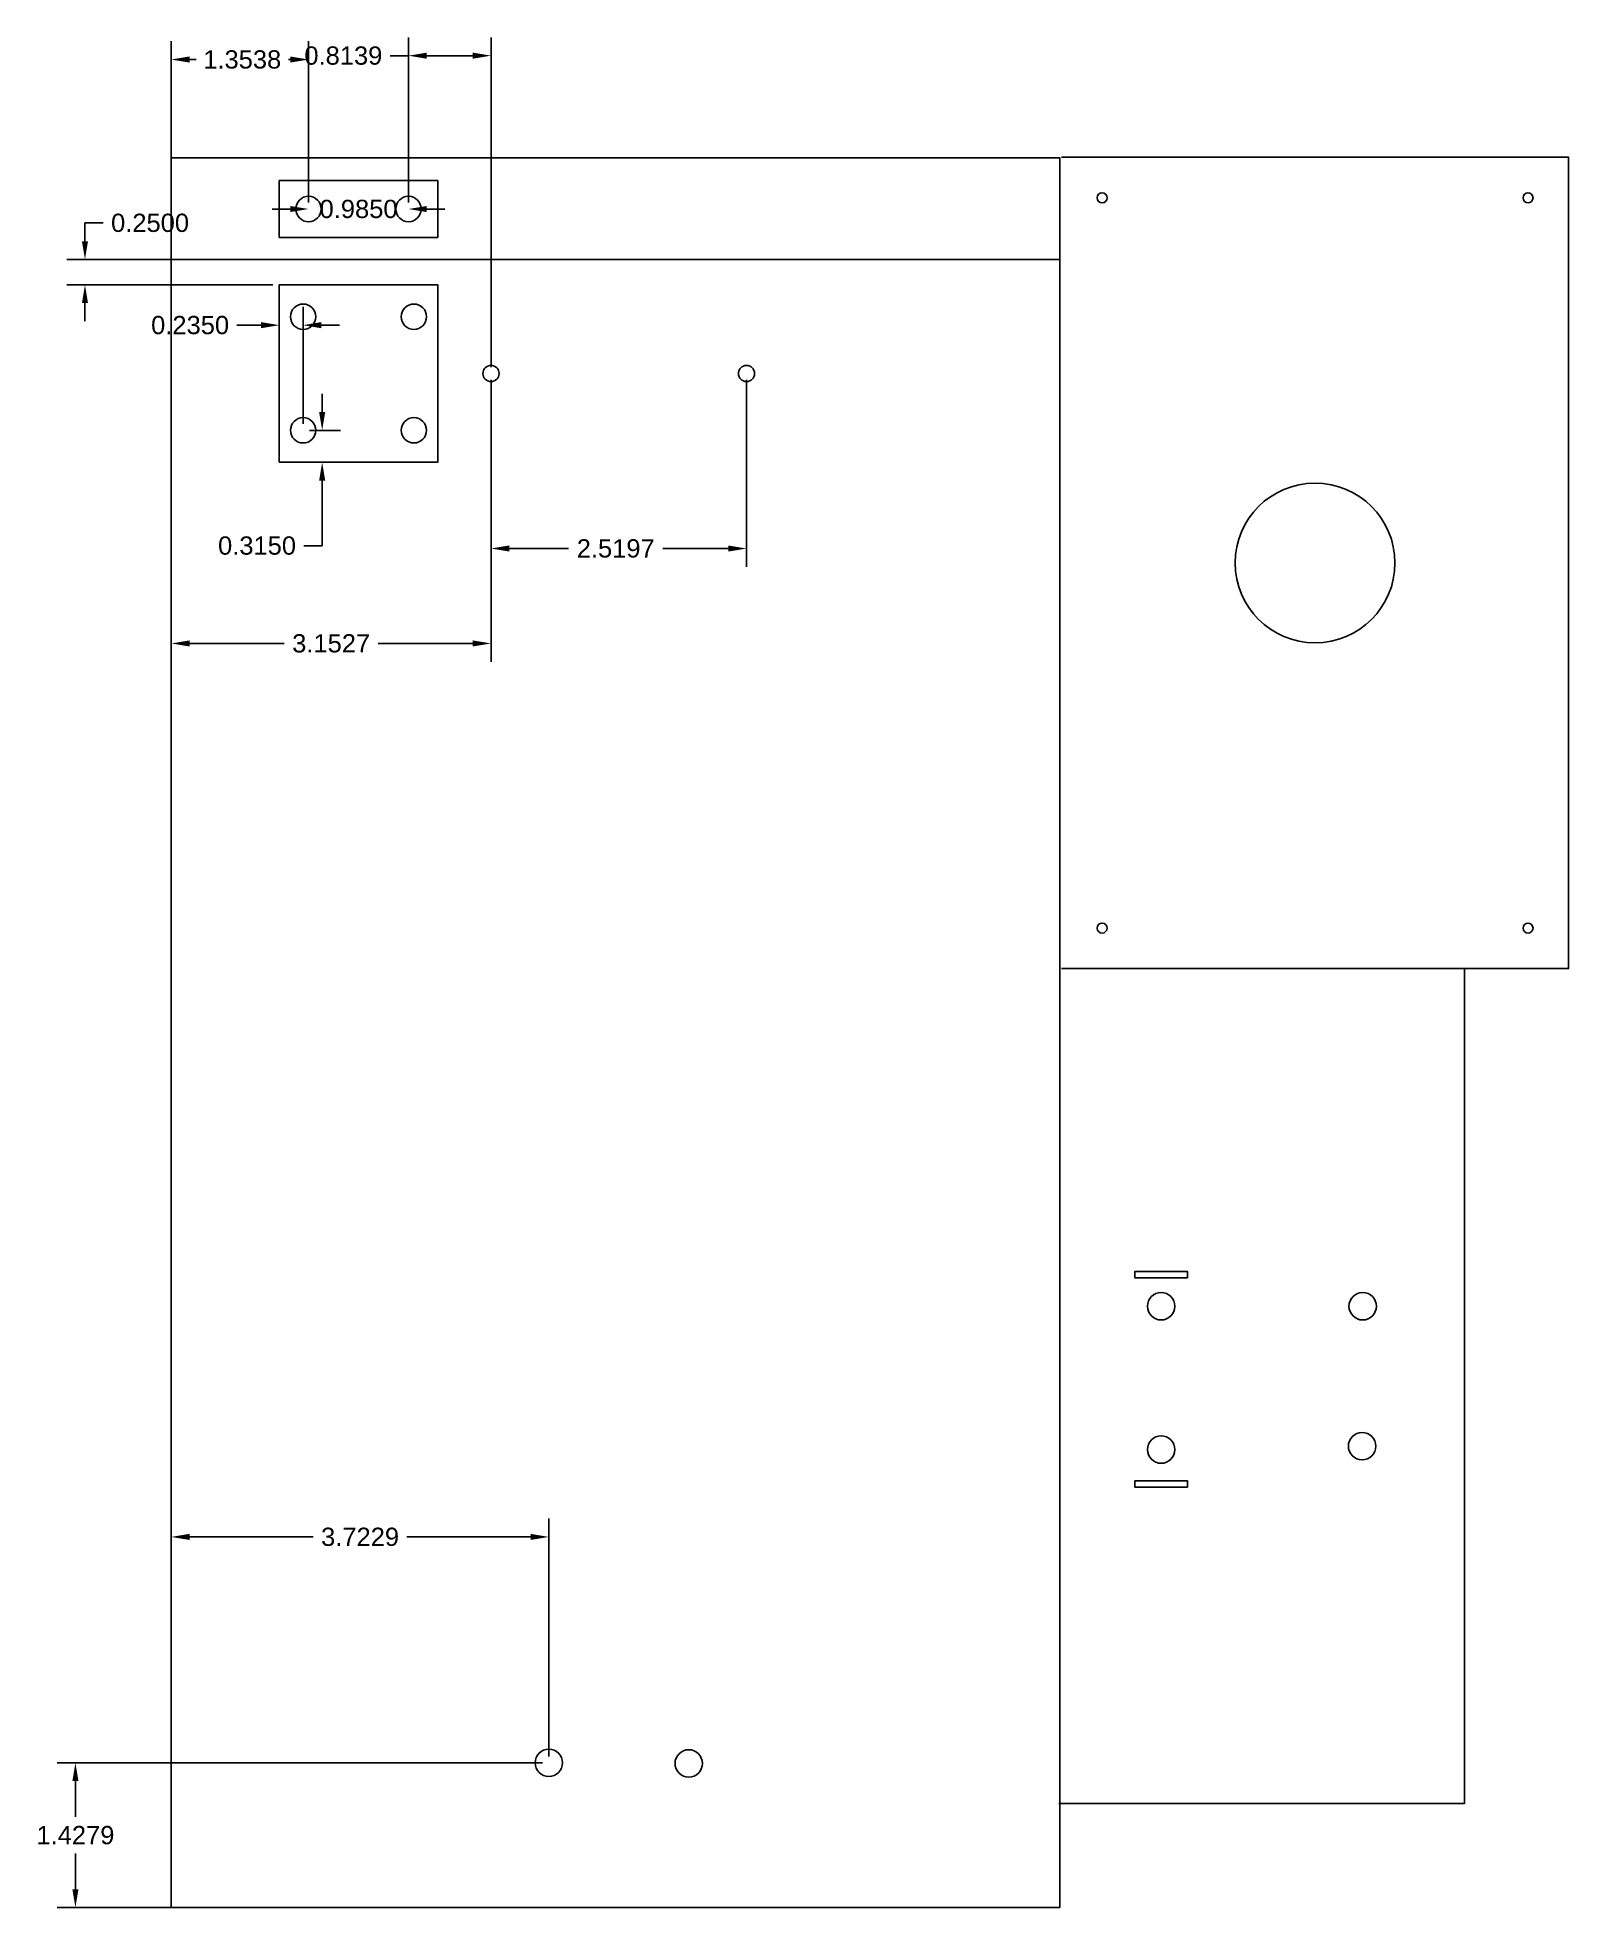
# Model space of a CAD drawing. Header units: inches. Extents: x 7.6 to 22.7, y 7.8 to 26.2.
import ezdxf

# ---------------------------------------------------------------- set-up
doc = ezdxf.new("R2010")
doc.units = ezdxf.units.IN
doc.header["$MEASUREMENT"] = 0
doc.layers.get('0').update_dxf_attribs({"color": 1})
doc.layers.add('dimensions', color=4, linetype='Continuous')
doc.styles.get("Standard").update_dxf_attribs({"font": 'Arial Regular.ttf'})
doc.dimstyles.get("Standard").update_dxf_attribs({"dimtxt": 0.18, "dimasz": 0.18, "dimexe": 0.18, "dimexo": 0.0625, "dimgap": 0.09, "dimtad": 0, "dimtih": 1, "dimtoh": 1, "dimdec": 4, "dimzin": 0, "dimdsep": 46, "dimtxsty": 'Standard', "dimcen": 0.09, "dimadec": 0, "dimazin": 0, "dimtfac": 1, "dimtdec": 4, "dimtofl": 0, "dimtmove": 0, "dimatfit": 3, "dimfxl": 1, "dimtolj": 1, "dimtzin": 0, "dimarcsym": 0})

# ---------------------------------------------------------------- blocks, each defined once
blk = doc.blocks.new('*D4')
at = {"layer": 'Defpoints', "color": 0, "transparency": 16777216}
for p in [(12.68, 9.234), (8.012, 7.806), (13.626, 7.806)]:
    blk.add_point(p, dxfattribs=at)
at = {"layer": 'dimensions', "color": 0, "lineweight": -2, "transparency": 16777216}
for p, q in [((12.618, 9.234), (7.832, 9.234)), ((8.012, 9.054), (8.012, 8.702)), ((8.012, 7.986), (8.012, 8.339)), ((13.563, 7.806), (7.832, 7.806))]:
    blk.add_line(p, q, dxfattribs=at)
at = {"layer": 'dimensions', "color": 0, "transparency": 16777216}
for points in [[(7.982, 9.054), (8.042, 9.054), (8.012, 9.234)], [(7.982, 7.986), (8.042, 7.986), (8.012, 7.806)]]:
    blk.add_solid(points, dxfattribs=at)
at = {"layer": 'dimensions', "color": 0, "transparency": 16777216, "insert": (8.012, 8.52), "char_height": 0.18, "attachment_point": 5}
blk.add_mtext('\\A1;1.4279', dxfattribs=at)
blk = doc.blocks.new('*D6')
at = {"layer": 'Defpoints', "color": 0, "transparency": 16777216}
for p in [(8.957, 11.461), (8.957, 9.234), (12.68, 9.234)]:
    blk.add_point(p, dxfattribs=at)
at = {"layer": 'dimensions', "color": 0, "lineweight": -2, "transparency": 16777216}
for p, q in [((8.957, 9.297), (8.957, 11.641)), ((12.68, 9.297), (12.68, 11.641)), ((9.137, 11.461), (10.357, 11.461)), ((12.5, 11.461), (11.281, 11.461))]:
    blk.add_line(p, q, dxfattribs=at)
at = {"layer": 'dimensions', "color": 0, "transparency": 16777216}
for points in [[(9.137, 11.491), (9.137, 11.431), (8.957, 11.461)], [(12.5, 11.491), (12.5, 11.431), (12.68, 11.461)]]:
    blk.add_solid(points, dxfattribs=at)
at = {"layer": 'dimensions', "color": 0, "transparency": 16777216, "insert": (10.819, 11.461), "char_height": 0.18, "attachment_point": 5}
blk.add_mtext('\\A1;3.7229', dxfattribs=at)
blk = doc.blocks.new('*D10')
at = {"layer": 'Defpoints', "color": 0, "transparency": 16777216}
for p in [(10.022, 23.408), (10.257, 22.371), (10.022, 22.056)]:
    blk.add_point(p, dxfattribs=at)
at = {"layer": 'dimensions', "color": 0, "lineweight": -2, "transparency": 16777216}
for p, q in [((10.022, 22.119), (10.022, 23.588)), ((10.257, 22.434), (10.257, 23.588)), ((9.842, 23.408), (9.605, 23.408)), ((10.437, 23.408), (10.617, 23.408))]:
    blk.add_line(p, q, dxfattribs=at)
at = {"layer": 'dimensions', "color": 0, "transparency": 16777216}
for points in [[(9.842, 23.438), (9.842, 23.378), (10.022, 23.408)], [(10.437, 23.438), (10.437, 23.378), (10.257, 23.408)]]:
    blk.add_solid(points, dxfattribs=at)
at = {"layer": 'dimensions', "color": 0, "transparency": 16777216, "insert": (9.143, 23.408), "char_height": 0.18, "attachment_point": 5}
blk.add_mtext('\\A1;0.2350', dxfattribs=at)
blk = doc.blocks.new('*D11')
at = {"layer": 'Defpoints', "color": 0, "transparency": 16777216}
for p in [(10.257, 22.371), (10.445, 22.056), (10.589, 22.056)]:
    blk.add_point(p, dxfattribs=at)
at = {"layer": 'dimensions', "color": 0, "lineweight": -2, "transparency": 16777216}
for p, q in [((10.445, 22.551), (10.445, 22.731)), ((10.32, 22.371), (10.625, 22.371)), ((10.527, 22.056), (10.265, 22.056)), ((10.445, 21.876), (10.445, 21.234)), ((10.445, 21.234), (10.265, 21.234))]:
    blk.add_line(p, q, dxfattribs=at)
at = {"layer": 'dimensions', "color": 0, "transparency": 16777216}
for points in [[(10.415, 22.551), (10.475, 22.551), (10.445, 22.371)], [(10.415, 21.876), (10.475, 21.876), (10.445, 22.056)]]:
    blk.add_solid(points, dxfattribs=at)
at = {"layer": 'dimensions', "color": 0, "transparency": 16777216, "insert": (9.803, 21.234), "char_height": 0.18, "attachment_point": 5}
blk.add_mtext('\\A1;0.3150', dxfattribs=at)
blk = doc.blocks.new('*D12')
at = {"layer": 'Defpoints', "color": 0, "transparency": 16777216}
for p in [(8.106, 24.056), (10.354, 24.056), (10.022, 23.806)]:
    blk.add_point(p, dxfattribs=at)
at = {"layer": 'dimensions', "color": 0, "lineweight": -2, "transparency": 16777216}
for p, q in [((8.106, 24.236), (8.106, 24.416)), ((8.106, 24.416), (8.286, 24.416)), ((10.292, 24.056), (7.926, 24.056)), ((9.96, 23.806), (7.926, 23.806)), ((8.106, 23.626), (8.106, 23.446))]:
    blk.add_line(p, q, dxfattribs=at)
at = {"layer": 'dimensions', "color": 0, "transparency": 16777216}
for points in [[(8.076, 24.236), (8.136, 24.236), (8.106, 24.056)], [(8.076, 23.626), (8.136, 23.626), (8.106, 23.806)]]:
    blk.add_solid(points, dxfattribs=at)
at = {"layer": 'dimensions', "color": 0, "transparency": 16777216, "insert": (8.748, 24.416), "char_height": 0.18, "attachment_point": 5}
blk.add_mtext('\\A1;0.2500', dxfattribs=at)
blk = doc.blocks.new('*D13')
at = {"layer": 'Defpoints', "color": 0, "transparency": 16777216}
for p in [(8.957, 26.027), (8.957, 24.994), (10.311, 24.553)]:
    blk.add_point(p, dxfattribs=at)
at = {"layer": 'dimensions', "color": 0, "lineweight": -2, "transparency": 16777216}
for p, q in [((8.957, 25.056), (8.957, 26.207)), ((10.311, 24.616), (10.311, 26.207)), ((9.137, 26.027), (9.202, 26.027)), ((10.131, 26.027), (10.112, 26.027))]:
    blk.add_line(p, q, dxfattribs=at)
at = {"layer": 'dimensions', "color": 0, "transparency": 16777216}
for points in [[(9.137, 26.057), (9.137, 25.997), (8.957, 26.027)], [(10.131, 26.057), (10.131, 25.997), (10.311, 26.027)]]:
    blk.add_solid(points, dxfattribs=at)
at = {"layer": 'dimensions', "color": 0, "transparency": 16777216, "insert": (9.657, 26.027), "char_height": 0.18, "attachment_point": 5}
blk.add_mtext('\\A1;1.3538', dxfattribs=at)
blk = doc.blocks.new('*D14')
at = {"layer": 'Defpoints', "color": 0, "transparency": 16777216}
for p in [(12.11, 22.931), (14.63, 22.931), (14.63, 21.206)]:
    blk.add_point(p, dxfattribs=at)
at = {"layer": 'dimensions', "color": 0, "lineweight": -2, "transparency": 16777216}
for p, q in [((12.11, 22.869), (12.11, 21.026)), ((14.63, 22.869), (14.63, 21.026)), ((12.29, 21.206), (12.874, 21.206)), ((14.45, 21.206), (13.806, 21.206))]:
    blk.add_line(p, q, dxfattribs=at)
at = {"layer": 'dimensions', "color": 0, "transparency": 16777216}
for points in [[(12.29, 21.236), (12.29, 21.176), (12.11, 21.206)], [(14.45, 21.236), (14.45, 21.176), (14.63, 21.206)]]:
    blk.add_solid(points, dxfattribs=at)
at = {"layer": 'dimensions', "color": 0, "transparency": 16777216, "insert": (13.34, 21.206), "char_height": 0.18, "attachment_point": 5}
blk.add_mtext('\\A1;2.5197', dxfattribs=at)
blk = doc.blocks.new('*D15')
at = {"layer": 'Defpoints', "color": 0, "transparency": 16777216}
for p in [(8.957, 22.931), (12.11, 22.931), (8.957, 20.27)]:
    blk.add_point(p, dxfattribs=at)
at = {"layer": 'dimensions', "color": 0, "lineweight": -2, "transparency": 16777216}
for p, q in [((8.957, 22.869), (8.957, 20.09)), ((12.11, 22.869), (12.11, 20.09)), ((9.137, 20.27), (10.072, 20.27)), ((11.93, 20.27), (10.996, 20.27))]:
    blk.add_line(p, q, dxfattribs=at)
at = {"layer": 'dimensions', "color": 0, "transparency": 16777216}
for points in [[(9.137, 20.3), (9.137, 20.24), (8.957, 20.27)], [(11.93, 20.3), (11.93, 20.24), (12.11, 20.27)]]:
    blk.add_solid(points, dxfattribs=at)
at = {"layer": 'dimensions', "color": 0, "transparency": 16777216, "insert": (10.534, 20.27), "char_height": 0.18, "attachment_point": 5}
blk.add_mtext('\\A1;3.1527', dxfattribs=at)
blk = doc.blocks.new('*D17')
at = {"layer": 'Defpoints', "color": 0, "transparency": 16777216}
for p in [(11.296, 26.065), (11.296, 24.553), (12.11, 22.931)]:
    blk.add_point(p, dxfattribs=at)
at = {"layer": 'dimensions', "color": 0, "lineweight": -2, "transparency": 16777216}
for p, q in [((11.296, 24.616), (11.296, 26.245)), ((12.11, 22.994), (12.11, 26.245)), ((11.296, 26.065), (11.116, 26.065)), ((11.93, 26.065), (11.476, 26.065))]:
    blk.add_line(p, q, dxfattribs=at)
at = {"layer": 'dimensions', "color": 0, "transparency": 16777216}
for points in [[(11.476, 26.095), (11.476, 26.035), (11.296, 26.065)], [(11.93, 26.095), (11.93, 26.035), (12.11, 26.065)]]:
    blk.add_solid(points, dxfattribs=at)
at = {"layer": 'dimensions', "color": 0, "transparency": 16777216, "insert": (10.654, 26.065), "char_height": 0.18, "attachment_point": 5}
blk.add_mtext('\\A1;0.8139', dxfattribs=at)
blk = doc.blocks.new('*D18')
at = {"layer": 'Defpoints', "color": 0, "transparency": 16777216}
for p in [(10.311, 24.553), (11.296, 24.553), (11.296, 24.553)]:
    blk.add_point(p, dxfattribs=at)
at = {"layer": 'dimensions', "color": 0, "lineweight": -2, "transparency": 16777216}
for p, q in [((10.311, 24.616), (10.311, 24.733)), ((11.296, 24.616), (11.296, 24.733)), ((10.131, 24.553), (9.951, 24.553)), ((11.476, 24.553), (11.656, 24.553))]:
    blk.add_line(p, q, dxfattribs=at)
at = {"layer": 'dimensions', "color": 0, "transparency": 16777216}
for points in [[(10.131, 24.583), (10.131, 24.523), (10.311, 24.553)], [(11.476, 24.583), (11.476, 24.523), (11.296, 24.553)]]:
    blk.add_solid(points, dxfattribs=at)
at = {"layer": 'dimensions', "color": 0, "transparency": 16777216, "insert": (10.804, 24.553), "char_height": 0.18, "attachment_point": 5}
blk.add_mtext('\\A1;0.9850', dxfattribs=at)

msp = doc.modelspace()

# ---------------------------------------------------------------- linework, layer by layer
for points in [[(17.7198, 25.05635), (17.7198, 24.05635), (8.9573, 24.05635), (8.9573, 25.05635)], [(17.7198, 7.80635), (17.7198, 25.05635), (8.9573, 25.05635), (8.9573, 7.80635)], [(11.58439, 24.27332), (11.58439, 24.83332), (10.02189, 24.83332), (10.02189, 24.27332)], [(10.02224, 22.05636), (10.02224, 23.80636), (11.58474, 23.80636), (11.58474, 22.05636)]]:
    msp.add_lwpolyline(points, close=True)
for points in [[(17.73617, 17.06364), (22.73617, 17.06364), (22.73617, 25.06364), (17.73617, 25.06364)], [(17.70903, 8.83169), (21.70903, 8.83169), (21.70903, 17.07169)], [(18.97756, 14.04749), (18.97754, 14.07874), (18.45964, 14.07874), (18.45966, 14.04749)], [(18.45964, 14.04749), (18.45964, 14.01624), (18.97754, 14.01624), (18.97754, 14.04749)], [(18.97754, 11.98399), (18.97754, 12.01524), (18.45964, 12.01524), (18.45964, 11.98399)], [(18.45964, 11.98399), (18.45964, 11.95274), (18.97754, 11.95274), (18.97754, 11.98399)]]:
    msp.add_lwpolyline(points)
for centre, radius in [((18.13612, 24.66365), 0.04921), ((22.33615, 24.66366), 0.04921), ((10.31109, 24.55336), 0.125), ((11.29609, 24.55335), 0.125), ((10.25727, 23.49137), 0.125), ((11.34977, 23.49136), 0.125), ((12.11, 22.93132), 0.08), ((14.62966, 22.93137), 0.08), ((10.25722, 22.37134), 0.125), ((11.34977, 22.37136), 0.125), ((20.2362, 21.06364), 0.7874), ((18.1362, 17.46369), 0.04921), ((22.33614, 17.46365), 0.04921), ((18.71861, 13.73496), 0.135), ((20.70568, 13.73496), 0.135), ((18.71858, 12.32201), 0.135), ((20.6994, 12.35571), 0.135), ((12.68019, 9.23425), 0.135), ((14.05945, 9.22797), 0.135)]:
    msp.add_circle(centre, radius)

# ---------------------------------------------------------------- dimensions: what is measured, and where the dimension line sits
at = {"layer": 'dimensions'}
for base, p1, p2, angle, picture, middle in [((8.9573, 26.02708), (10.31109, 24.55336), (8.9573, 24.99385), 180, '*D13', (9.65715, 26.02708)), ((10.02224, 23.40797), (10.25722, 22.37134), (10.02224, 22.05636), 180, '*D10', (9.14285, 23.40797)), ((14.62966, 21.20569), (12.11, 22.93132), (14.62966, 22.93137), 180, '*D14', (13.34016, 21.20569)), ((10.4447, 22.05636), (10.25722, 22.37134), (10.58942, 22.05636), 90, '*D11', (9.80267, 21.23433))]:
    dim = msp.add_linear_dim(base=base, p1=p1, p2=p2, angle=angle, dimstyle='Standard', dxfattribs=at)
    dim.commit()
    dim.dimension.update_dxf_attribs({"geometry": picture, "text_midpoint": middle, "dimtype": 160})
for base, p1, p2, angle, picture, middle in [((11.29609, 26.06523), (12.11, 22.93132), (11.29609, 24.55335), 180, '*D17', (10.65406, 26.06523)), ((11.29609, 24.55336), (10.31109, 24.55336), (11.29609, 24.55335), 180, '*D18', (10.80359, 24.55336)), ((8.10646, 24.05635), (10.02224, 23.80636), (10.35444, 24.05635), 90, '*D12', (8.7485, 24.41635)), ((8.9573, 20.27039), (12.11, 22.93132), (8.9573, 22.93132), 180, '*D15', (10.53365, 20.27039)), ((8.9573, 11.46055), (12.68019, 9.23425), (8.9573, 9.23425), 180, '*D6', (10.81875, 11.46055)), ((8.0119, 7.80635), (12.68019, 9.23425), (13.62559, 7.80635), 90, '*D4', (8.0119, 8.5203))]:
    dim = msp.add_linear_dim(base=base, p1=p1, p2=p2, angle=angle, dimstyle='Standard', dxfattribs=at)
    dim.commit()
    dim.dimension.update_dxf_attribs({"geometry": picture, "text_midpoint": middle})

doc.saveas('drawing.dxf')
